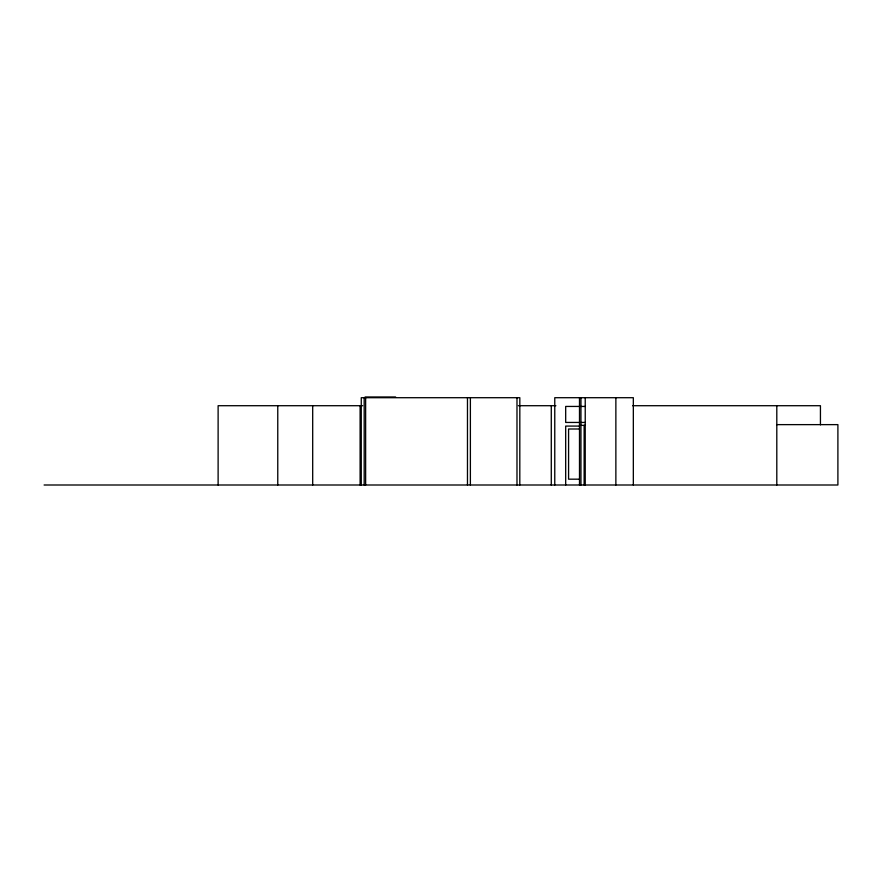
<?xml version="1.0" encoding="UTF-8"?>
<svg xmlns="http://www.w3.org/2000/svg" width="882" height="882" viewBox="0 0 882 882"><rect width="100%" height="100%" fill="white"/><g stroke="black" fill="none" stroke-linecap="round" stroke-linejoin="round"><path stroke-width="1.32" d="M365.06 396.977L395.61 396.977M362.656 405.709L218.119 405.709L218.119 485.001M518.395 405.709L555.892 405.709M632.581 405.709L820.436 405.709L820.436 424.848M579.926 406.437L565.682 406.437L565.682 422.445L579.926 422.445M580.951 406.437L585.229 406.437M580.951 422.445L585.229 422.445M776.799 424.628L837.9 424.628L837.9 485.001L44.1 485.001M580.951 425.356L585.229 425.356M579.32 426.083L565.682 426.083L565.682 485.001M579.254 428.994L568.581 428.994L568.581 479.18L579.254 479.18M776.799 405.709L776.799 485.001M633.331 485.001L633.331 397.705L554.767 397.705L554.767 485.001M615.868 397.705L615.868 485.001M585.229 397.705L585.229 485.001M584.138 425.356L584.138 485.001M580.951 397.705L580.951 485.001M579.496 397.705L579.496 485.001M551.283 405.709L551.283 485.001M519.807 485.001L519.829 397.705L361.267 397.705L361.267 485.001M516.984 397.705L516.984 485.001M470.382 397.705L470.382 485.001M467.471 397.705L467.471 485.001M365.633 397.705L365.633 485.001M364.178 397.705L364.178 485.001M360.11 405.709L360.11 485.001M312.691 405.709L312.691 485.001M277.764 405.709L277.764 485.001"/></g></svg>
